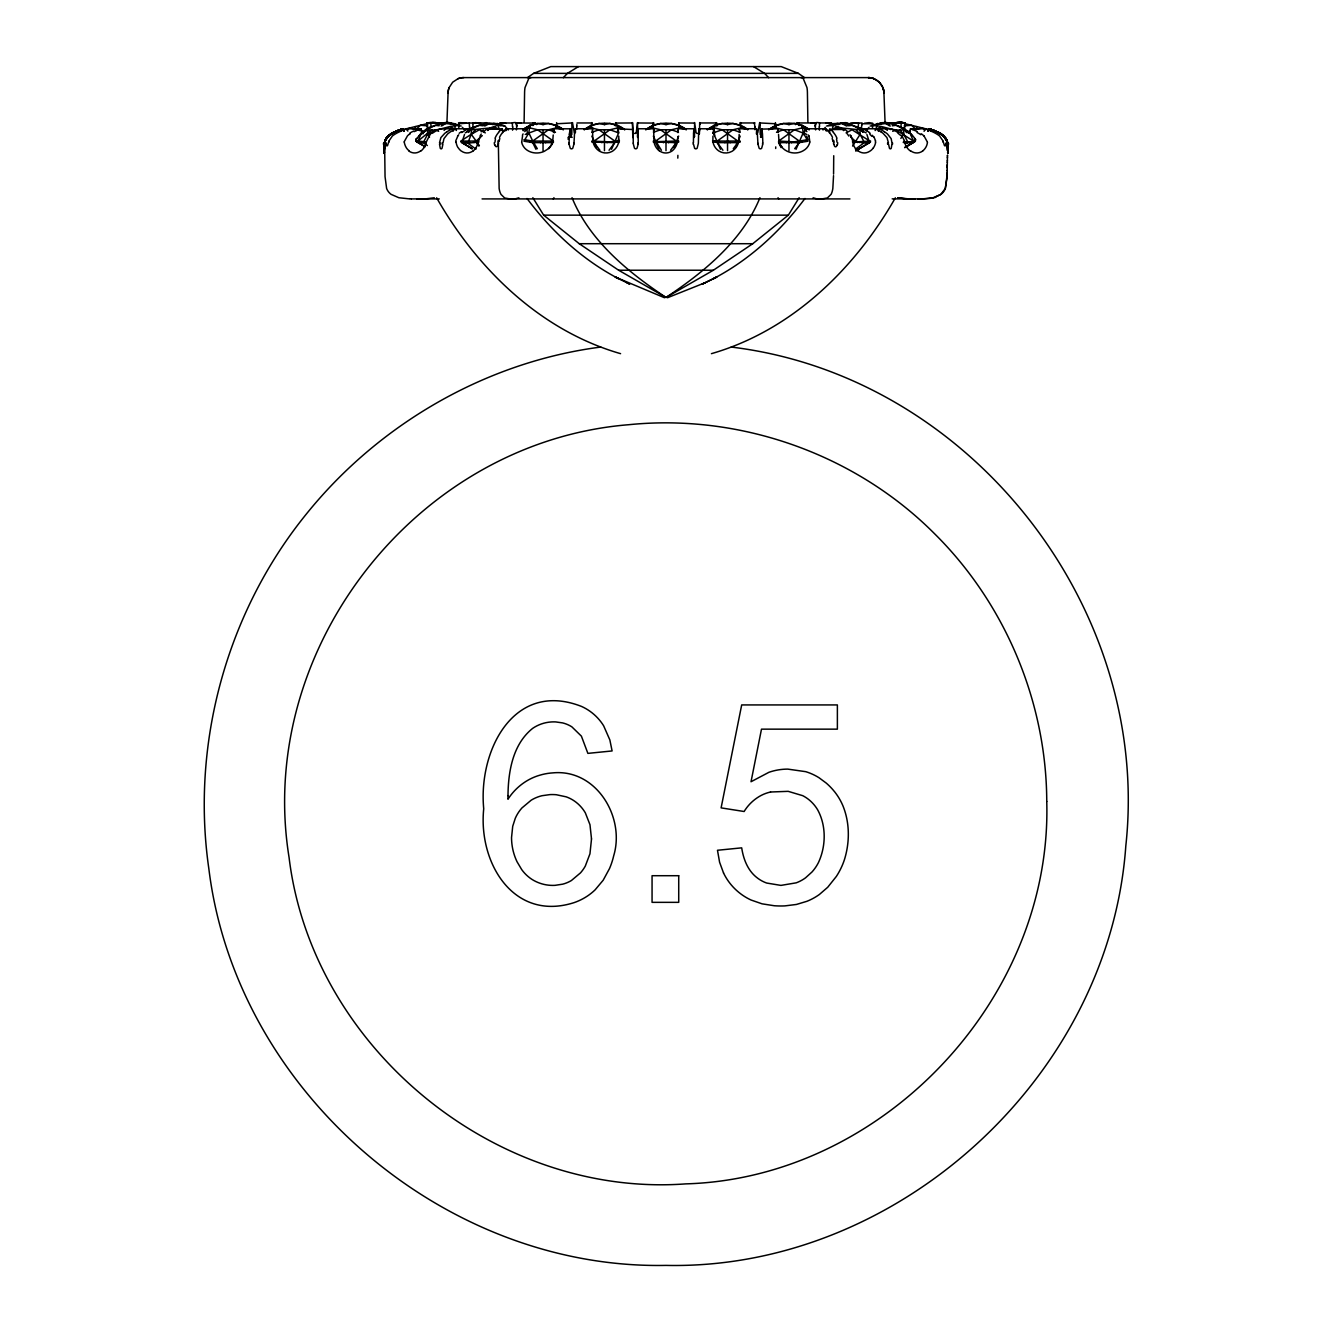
<?xml version="1.0" encoding="UTF-8"?>
<svg xmlns="http://www.w3.org/2000/svg" width="1332" height="1332" viewBox="0 0 1332 1332"><rect width="100%" height="100%" fill="white"/><g stroke="black" fill="none" stroke-linecap="round" stroke-linejoin="round"><path stroke-width="1.5" d="M409.59 198.901L398.867 197.735L391.108 194.355A13.17 12.171 -90 0 1 386.63 188.511L385.048 176.69L384.615 143.906M754.994 126.856L754.295 123.177M384.482 150.583L384.698 142.124A5.378 4.729 -65.5 0 1 384.748 141.392L388.295 136.014A21.096 19.447 89.4 0 1 390.626 134.415A39.028 35.931 89.9 0 1 394.189 132.401L395.737 131.585A46.42 44.855 63.3 0 0 391.491 133.583M512.487 126.856L512.337 123.01L499.983 122.96L500.249 125.558M525.241 134.415L537.562 129.77L553.363 141.059L553.363 142.624L532.717 142.624L523.959 141.225L528.821 132.867L529.82 125.275C540.792 121.978 553.779 122.094 563.153 129.437L556.26 127.905L548.501 129.77L537.562 129.77L529.82 127.905L522.927 129.454L529.82 125.275L528.821 126.024M556.26 127.905L556.26 125.275L557.242 126.024L548.501 123.426L543.04 124.625L537.562 123.426L530.569 125.508M591.242 127.905L591.242 125.275C602.231 121.978 615.201 122.094 624.575 129.437L617.682 127.905L609.939 129.77L599 129.77L591.242 127.905L584.348 129.454L591.242 125.275L590.259 126.024L599 123.426L604.462 124.625L609.939 123.426L616.932 125.508M618.681 126.024L617.682 125.275L618.681 132.867L611.538 149.301M637.595 129.87L637.545 122.611L636.263 132.567M652.78 127.905L652.78 125.275C663.752 121.978 676.739 122.094 686.113 129.437L679.22 127.905L671.461 129.77L660.539 129.77L652.78 127.905L645.887 129.454L652.78 125.275L651.781 126.024M679.22 127.905L679.22 125.275L680.219 126.024M720.462 149.301L713.319 132.867L714.318 125.275C725.291 121.978 738.278 122.094 747.652 129.437L740.759 127.905L733 129.77L722.061 129.77L714.318 127.905L707.425 129.454L714.318 125.275L713.319 126.024M740.759 127.905L740.475 122.661M760.089 125.541L760.222 134.632M775.74 127.905L775.74 125.275C786.712 121.978 799.7 122.094 809.073 129.437L802.18 127.905L794.438 129.77L783.499 129.77L775.74 127.905L768.847 129.454L775.74 125.275A51.732 3.163 83.2 0 1 776.073 126.59M803.179 126.024L802.18 125.275L803.179 132.867L808.041 141.225L799.283 142.624L778.637 142.624L778.637 141.059L794.438 129.77L806.759 134.415M469.513 126.856L469.247 123.01L458.641 123.759M633.233 132.567L632.45 122.577L632.717 134.565M637.995 130.486L637.712 137.479M427.289 126.856L427.156 124.425M439.493 142.89L440.875 137.612L444.771 133.333A43.973 31.002 -89.9 0 1 446.919 131.801M617.648 132.534L617.632 128.771L632.916 129.537M715.883 126.107L716.466 122.611M632.767 134.998L632.966 137.596L632.916 129.637M774.725 125.674L775.457 122.611M885.064 122.361L883.948 93.357A14.702 13.586 -90 0 0 882.85 87.562L879.336 82.218L874.008 78.705A18.282 16.9 -90 0 0 868.198 77.606L463.802 77.606A18.282 16.9 -90 0 0 457.992 78.705L452.664 82.218L449.15 87.562A14.702 13.586 90 0 0 448.052 93.357L446.936 122.361M760.106 123.759L759.69 122.561L757.808 132.567A1.915 1.848 0 0 1 756.643 133.5M795.47 124.625L796.603 122.877A19.664 4.878 89.4 0 1 796.969 122.661L799.034 122.96L799.067 125.558M833.732 155.727L833.566 174.126M384.482 149.234L384.615 144.139M653.513 126.024L653.546 122.611L653.413 125.674M653.696 128.771L653.679 129.937L653.696 128.771L637.995 128.771L637.529 134.582M384.498 148.718L384.515 147.203L384.498 148.235M739.16 134.399L738.844 141.125A5.678 1.998 -76.3 0 1 738.561 142.124A14.119 14.019 -52.2 0 1 732.667 150.899A12.987 12.987 0 0 1 731.851 151.398A12.637 12.637 0 0 1 718.697 150.899A13.62 13.603 0 0 1 713.003 142.124M384.498 148.351L384.532 146.453M509.973 198.918L504.695 198.002L501.065 194.472A13.17 5.045 -90 0 1 499.134 188.511L498.335 142.124A5.644 2.165 -90 0 1 498.418 140.859L498.484 140.31A5.478 1.432 -85.3 0 0 498.318 142.158M677.921 136.48L677.655 141.259A5.678 1.915 -77.6 0 1 677.405 142.124M833.549 175.657L832.833 188.478A13.17 5.045 90 0 1 831.068 194.355L827.388 197.969L821.944 198.918M775.557 127.306L775.69 123.993M947.335 162.454L947.368 160.506M947.418 157.809L947.468 155.211L947.452 156.26M947.368 160.922L947.435 157.326M591.575 125.674L591.724 122.594L591.808 125.941M653.612 132.467L653.679 129.937L653.995 141.259A5.644 2.115 77.5 0 0 654.062 142.141A14.152 14.136 0 0 0 659.423 151.016M761.688 129.204L761.588 132.867A9.907 1.016 89 0 1 760.972 137.363M761.688 129.104L777.838 128.771L777.788 129.637M947.285 164.669L947.268 165.701M947.335 162.021L947.152 170.696M947.252 166.334L947.218 167.799M384.548 145.737L384.532 146.77L384.565 145.155M532.917 125.591L532.95 123.06L534.998 122.644M947.152 170.296L947.069 173.593M404.145 141.841L407.492 135.797A21.096 19.014 86.6 0 1 409.257 134.316M524.109 122.361L524.575 93.357A14.702 5.628 -90 0 1 525.024 87.562L528.687 78.705A18.282 6.993 -90 0 1 531.102 77.606M847.635 125.674L847.701 124.009M756.543 131.319L756.443 133.949M947.085 173.027L947.002 175.491M384.598 144.589L384.565 145.488L384.698 142.124A5.678 5.228 -58.8 0 1 384.781 141.242L386.813 137.479M947.035 174.309L946.969 176.19A109.84 109.84 0 0 1 946.819 179.121L945.27 188.478L940.975 194.289A13.17 12.171 90 0 0 945.37 188.511L946.985 175.657M571.811 134.632L571.928 123.759M592.34 132.368L592.474 128.771L575.341 128.771A95.471 6.66 89.9 0 0 574.941 130.986L574.808 131.718A40.576 2.847 89.9 0 0 574.508 133.933L573.992 143.123M637.512 134.998L637.479 137.113M678.005 132.501L678.071 130.919M762.853 142.907L762.487 134.032A40.576 2.664 89.9 0 0 762.204 131.885M638.244 142.89L638.111 131.269M891.974 144.172L891.241 148.218A1.665 1.182 88.5 0 1 890.692 148.768M384.632 143.473L384.598 144.372M431.102 127.289L430.752 123.01L442.79 123.16M698.617 134.032L698.368 143.14A29.92 29.121 -75.9 0 1 698.168 144.122L697.152 148.202A1.698 1.698 0 0 1 696.253 148.784M829.52 132.234L829.253 131.935A70.879 27.839 -89.9 0 0 828.121 130.769L825.823 128.771L804.811 128.771L804.162 135.031M889.027 125.558L889.243 122.96L901.248 122.96L900.898 127.289M553.213 134.982L552.763 140.659M693.556 133.333L693.423 142.89M775.69 123.759L760.106 122.96M740.659 125.674L741.741 126.024L733 123.426L727.538 124.625L722.061 123.426L715.068 125.508M901.248 122.611C892.673 123.21 909.257 120.23 904.711 126.856M698.734 131.701L698.934 128.771L714.235 128.771L714.601 135.731M777.821 129.104L777.821 128.988A95.171 15.168 -75.8 0 1 778.104 130.836L778.421 132.434M443.007 142.89L443.972 138.628L447.552 134.032A40.443 28.538 89.9 0 1 450.532 131.818L451.981 130.902A95.271 67.216 89.9 0 1 456.01 128.788L467.998 128.771L468.165 129.637M693.706 130.869L693.656 131.652A43.989 1.182 -89.9 0 0 693.556 133.183M699.966 128.721L699.084 132.567M777.572 132.451L777.771 129.803M819.513 126.856L819.48 122.91A47.003 18.432 89.9 0 0 816.549 122.561L815.817 122.777M458.841 128.122L458.674 124.009M815.634 129.92A9.973 4.362 -89.3 0 1 815.351 127.323L815.634 122.96L810.922 123.177M699.4 133.949L699.716 122.577L699.966 124.409M847.718 123.759L858.524 122.96L850.665 123.21M831.251 125.541L831.518 122.96L827.139 122.711A19.414 9.557 90 0 0 826.556 122.86L825.723 123.243M762.786 144.189L761.654 148.235A1.698 1.698 0 0 1 760.738 148.801M904.744 125.591C907.708 120.146 892.274 123.376 899.966 122.561M442.907 144.172L442.024 148.218A1.665 1.165 -88.5 0 1 441.441 148.784M638.161 144.172L637.029 148.218A1.682 1.682 0 0 1 634.482 148.218L633.366 144.139A29.87 29.321 73.7 0 1 633.166 143.14M573.925 144.106L572.777 148.185A1.698 1.698 0 0 1 571.878 148.784M653.429 123.093L637.612 122.96M712.953 136.13L712.87 141.392A5.361 2.464 77.2 0 0 712.92 142.141M862.037 123.759L872.676 123.759M553.413 132.484L553.629 130.902M809.806 141.825L808.99 135.797M569.497 133.333L569.047 142.907M858.507 123.06L858.258 126.856M904.811 124.659A22.461 22.428 85.2 0 1 904.944 123.759A22.494 22.494 0 0 0 904.828 124.659L904.944 123.759A22.461 22.378 -87.3 0 0 904.844 124.659L904.928 123.859A22.511 22.494 -83.7 0 0 904.828 124.659M872.643 123.993L872.477 128.105M889.726 123.16L888.427 122.844M904.911 123.976L904.811 124.808L904.944 123.759M829.67 129.587L844.971 129.454A92.158 51.165 -62.7 0 1 846.503 130.686L847.652 131.652M825.807 128.888L825.574 130.503M615.168 125.674L615.617 122.727M943.372 142.124L944.405 145.421A1.865 1.315 87.7 0 0 945.154 145.937L946.952 142.124A4.779 4.662 -58.6 0 0 946.919 141.525L943.655 136.114A21.096 19.447 -89.4 0 0 941.374 134.415A39.028 35.931 -89.9 0 0 937.811 132.401L937.845 132.334M384.715 141.858L386.846 137.462L391.891 133.533M678.621 126.024L678.837 123.193M384.732 141.825L387.562 136.696A18.348 18.332 -75 0 1 389.61 134.982L390.609 134.299M569.746 131.585L569.88 130.819A96.503 6.677 -89.9 0 1 570.263 128.821L554.112 128.771L554.179 129.637M388.628 142.124L387.595 145.421A1.865 1.315 -87.7 0 1 386.846 145.937L385.048 142.124A4.779 4.662 58.6 0 1 385.081 141.525L387.928 136.513M901.231 123.06L890.042 123.26M828.387 125.391C838.494 120.946 850.066 124.442 859.972 127.939L860.156 134.299L852.597 146.07M857.525 141.608L852.68 141.125L852.513 142.041L870.662 141.125M857.358 142.524L859.756 141.875M859.639 142.574L861.904 141.858M861.737 142.774L865.467 142.774L865.617 141.858M865.467 142.774L867.199 141.875M867.065 142.574L868.597 141.608M855.793 150.849L869.53 142.657L866.899 134.515M903.296 142.574L912.254 141.608L915.633 139.677C906.742 125.658 887.328 119.98 872.044 125.391M905.394 142.774L907.292 143.14L907.558 141.575L903.812 134.299L899.583 129.787M907.292 143.14L909.273 141.858M909.123 142.774L910.855 141.875M910.722 142.574L912.254 141.608M906.309 146.753L913.186 142.657L913.452 141.075L909.839 132.884L903.462 129.787C891.891 131.868 881.451 123.909 870.196 126.041M904.628 147.552L914.318 141.125M914.152 142.041L914.967 140.909M914.551 138.461L914.851 141.592M915.334 140.426L915.134 139.127M863.169 129.637L863.319 128.771L875.424 128.771A99.217 70.23 -89.9 0 1 878.804 130.519L880.752 131.701M843.972 128.888L843.622 130.553M478.338 141.875L480.419 135.797M863.136 129.82L862.587 132.118M497.968 144.372L497.419 146.07A1.915 1.365 -86.9 0 1 495.288 145.854L494.888 144.705M878.387 131.319L879.037 128.771L891.041 128.771A94.222 73.909 -64.1 0 1 894.671 130.553L897.901 132.501A40.476 31.419 -71.6 0 1 898.301 132.884M694.521 132.617L694.638 122.577L696.053 132.567A1.915 1.798 10.8 0 0 697.219 133.466M837.112 144.705L836.729 145.854A1.915 1.365 86.9 0 1 834.515 146.137L834.032 144.372M904.162 125.874L911.521 125.275L916.116 129.437L916.832 126.59M908.89 133.367L910.505 128.771L924.974 128.771A111.871 102.98 90 0 1 929.853 130.586L930.818 130.986M891.025 128.888L890.808 129.637M384.998 140.576L384.848 141.125A5.678 5.162 -58 0 0 384.665 142.141L384.698 142.124A8.109 7.492 -90 0 1 386.596 137.829L384.815 141.242A5.378 4.645 -66.7 0 0 384.732 142.124A5.794 5.062 -56.8 0 1 385.015 140.709L387.029 137.246M740.309 125.907L740.392 122.561M390.442 134.332A20.962 20.113 87.8 0 0 388.511 135.731L384.815 141.209A5.661 5.062 -60.4 0 0 384.732 142.124A5.644 5.112 -61.9 0 1 384.848 141.275L385.947 138.628L384.698 142.124A8.075 7.459 -90 0 1 386.596 137.845M924.957 128.821L924.624 129.887M940.442 133.983A46.337 44.322 -87.8 0 0 936.313 131.818L933.882 130.586A95.138 91.059 33.2 0 0 928.987 128.738L929.853 129.071M933.882 130.603A98.168 97.636 30.9 0 0 928.97 128.788L928.737 129.321M388.844 141.159L392.341 136.047A21.345 19.547 -87.1 0 1 394.572 134.432A44.222 40.643 -88.8 0 1 401.215 131.085M928.67 129.537L928.004 131.352M928.637 129.637L928.138 131.152M924.708 129.637L924.075 131.335M522.577 135.797L521.728 141.858M384.981 140.609L385.464 139.46M385.331 139.727L384.698 142.124A5.844 5.245 -52.6 0 1 384.898 140.626M887.328 130.403L884.931 127.939L875.807 129.47L877.572 123.426L876.223 124.625L885.297 123.426L890.292 126.041M439.16 125.791L435.298 125.291L427.172 129.454L427.772 127.939C437.679 124.442 449.25 120.946 459.357 125.391M470.812 129.47L471.428 127.939C481.951 124.109 494.255 120.812 504.861 126.041L508.391 129.97M762.087 134.748L762.087 136.93M759.973 197.702C742.357 240.859 703.862 272.194 666 297.452L618.631 270.23L579.237 243.706L543.656 215.151L532.85 197.702M567.981 139.111L570.046 136.63L569.513 134.232L569.913 136.031L567.981 137.546M553.979 197.719L553.23 198.918M425.091 146.753L418.215 142.657L417.948 141.075L421.561 132.884L427.772 127.939L427.572 134.299L423.826 141.575L424.109 143.14L427.389 145.538M472.177 148.801L461.871 142.657L464.502 134.515M673.875 147.619L678.654 136.13M735.414 147.619L740.192 136.13M796.037 149.301L803.179 132.867M385.364 139.644L388.561 135.797M571.928 123.46L572.444 122.611M895.354 197.819C854.861 268.981 791.508 330.619 711.421 353.663M572.027 197.702C589.643 240.859 628.138 272.194 666 297.452L713.369 270.23L752.763 243.706L788.344 215.151L799.15 197.702M524.758 131.652L525.507 130.603M385.897 138.711L387.595 136.663M428.954 136.713L426.906 140.709A5.744 2.031 -73.4 0 0 426.34 142.158M900.848 138.362L903.812 134.299L903.629 127.939L904.245 129.47M457.725 136.33L455.844 140.676A5.744 5.245 48.2 0 0 455.827 142.141M548.767 148.718L552.214 144.156M609.057 150.25L614.785 142.624L619.463 140.892L609.723 141.858L591.758 141.109M670.579 150.25L676.323 142.624L678.721 142.024M733.266 148.718L737.861 142.624L740.242 142.024M794.688 148.718L799.283 142.624M526.207 129.654L526.906 128.771L506.177 128.771L503.879 130.786A70.962 27.872 89.9 0 0 502.73 131.935L502.48 132.234M804.978 198.468C780.602 231.152 749.916 259.557 713.669 278.571L716.683 277.056L702.28 284.132L716.683 277.056M418.947 135.997L421.561 132.884L427.938 129.787C439.51 131.868 449.95 123.909 461.205 126.041M386.58 137.779L388.111 136.18A19.664 19.664 0 0 1 390.476 134.399L391.192 133.933M425.058 146.57L416.034 141.242L415.767 139.677L421.561 132.884M415.767 139.677L416.849 138.461M498.551 132.234L498.817 131.951A70.08 27.489 -90 0 1 499.933 130.786L502.214 128.771L502.847 132.517M822.993 129.97L825.357 127.356M866.649 129.97L869.013 127.356M431.801 129.787L417.948 141.075L415.984 140.426L416.267 139.127M475.457 129.787L471.228 134.299L460.739 141.125M563.336 77.706L567.399 73.377L578.471 66.6M444.072 130.403L446.47 127.939L455.594 129.47L453.829 123.426L455.178 124.625L446.087 123.426L441.092 126.041M487.728 130.403L490.126 127.939L497.652 125.291L504.861 126.041M387.412 136.846L388.178 136.13A19.747 19.63 -83.6 0 1 390.492 134.415A34.532 34.499 -35.4 0 1 393.789 132.467L397.535 130.819A95.688 95.688 0 0 1 403.03 128.771L403.896 131.202M483.782 131.652L484.915 130.653A92.174 51.365 62.8 0 1 486.48 129.42L502.231 128.821M838.261 124.625L841.374 122.86L845.787 122.661A53.946 35.914 -81 0 1 847.785 122.977M388.345 136.114L387.878 136.397A18.881 18.864 -21.1 0 1 390.043 134.699L390.476 134.399A34.099 34.066 -32.2 0 1 393.523 132.651L395.271 131.801A40.46 40.46 0 0 0 391.042 134.016L394.322 132.301M461.605 141.075L476.19 141.075L482.284 135.614M846.636 126.041L841.641 123.426L832.567 124.625L833.915 123.426L832.134 129.454L826.389 131.019M388.361 135.964L389.51 135.048M423.077 132.934L425.79 130.619M466.766 131.652L471.428 127.939L471.228 134.299L467.765 143.14L475.974 149.151M775.74 125.275L774.758 126.024L783.499 123.426L788.96 124.625L794.438 123.426L801.431 125.508M615.7 122.611L616.216 126.107M855.427 149.151L863.636 143.14L863.902 141.575L860.156 134.299L855.927 129.787M461.838 132.501L464.818 130.553A94.222 52.581 -71 0 1 467.998 128.638M858.091 150.849A18.415 13.087 89.2 0 0 869.879 151.165L870.312 150.899A16.284 11.805 86.6 0 0 873.176 148.118M527.389 77.706L533.599 73.377L550.799 66.6L781.201 66.6L798.401 73.377L804.611 77.706M409.29 134.399L410.289 133.749M433.433 132.501L435.914 130.969A90.01 70.563 63.5 0 1 440.293 128.788L452.397 128.771L452.597 129.637A22.444 15.501 89.6 0 0 453.163 131.235M420.629 151.215L421.062 150.899A16.284 11.205 -86.7 0 0 423.792 147.902M876.439 124.625L880.585 122.86A19.064 16.583 89.5 0 1 881.318 122.744L884.748 122.561M523.959 139.644L532.717 141.059L548.501 129.77L555.494 132.234M596.586 147.619L594.155 141.059L609.939 129.77L618.681 132.867M653.279 141.109L655.677 141.059L671.461 129.77L678.471 132.251M737.861 142.624L717.215 142.624L712.537 140.892L717.215 141.059L733 129.77L739.993 132.251M518.881 197.785L515.251 198.868M427.172 129.454L431.535 126.607M472.277 128.505L475.191 126.607M406.726 129.887L409.84 127.905L423.493 131.535M447.086 131.701L449.034 130.536A99.201 69.93 -89.9 0 1 452.397 128.771L452.414 128.821M855.843 150.483L870.495 142.041M522.693 129.77L527.289 126.973M584.115 129.77L588.727 126.973M645.654 129.77L650.249 126.973M707.192 129.77L711.788 126.973M768.614 129.77L773.209 126.973M855.96 150.716L862.953 146.503M904.861 147.552L915.367 141.242L915.5 139.527M391.958 133.483L392.224 133.333A44.089 44.006 -89 0 1 395.271 131.801A40.576 40.476 -88.8 0 0 391.042 134.016A40.559 40.493 88.7 0 1 395.271 131.818A43.989 43.973 87.6 0 0 392.224 133.333A43.973 43.973 0 0 1 395.271 131.818A40.46 40.46 -86.7 0 0 391.042 134.016M837.512 126.607L832.15 129.454L841.275 127.939L859.806 129.787L866.183 132.884M875.807 129.454L881.168 126.607M484.748 126.041L489.743 123.426L498.834 124.625L497.485 123.426L499.267 129.454L505.011 131.019M846.07 132.884L852.064 129.787L869.796 141.075M892.723 131.335L895.72 129.787L913.452 141.075M472.444 128.621L478.954 125.291L482.817 125.791M465.218 132.884L471.595 129.787L490.126 127.939L499.25 129.47L493.889 126.607M414.102 131.652L416.283 130.653M395.238 131.868L397.252 130.986A95.471 95.238 -89.1 0 1 403.03 128.771L403.996 131.352M402.031 129.121L403.03 128.771A91.692 91.675 86.3 0 0 396.486 131.252L395.388 131.751L397.435 130.869A96.503 96.287 88.9 0 1 403.03 128.771L403.446 130.07M396.52 131.252L395.587 131.652A46.32 44.306 87.8 0 0 391.541 133.983M395.77 131.585L396.636 131.202A92.557 92.358 89.1 0 1 403.03 128.788A95.121 91.059 -33.2 0 0 398.168 130.503L397.069 131.019M397.535 130.819L396.353 131.319L397.519 130.836A95.721 95.688 87.2 0 1 403.03 128.771A90.11 89.694 22.9 0 0 396.087 131.402A90.409 89.927 22.8 0 1 403.047 128.804L403.13 129.104M396.303 131.352L401.365 129.354M705.344 282.617L667.498 297.735M397.369 130.902A91.908 87.812 -35.4 0 1 403.047 128.804A95.221 95.188 27.8 0 0 397.302 130.919L397.119 130.986A94.089 93.623 -34 0 1 403.03 128.754A95.321 95.288 -87.7 0 0 397.319 130.902L398.268 130.519A99.301 99.284 -85.7 0 1 403.03 128.771A99.434 99.234 -88.9 0 0 398.235 130.536L397.236 130.952A107.209 98.685 -89.7 0 1 403.096 128.788A98.168 97.652 -31.2 0 0 398.118 130.603M401.182 130.986L402.147 130.586A111.871 102.98 -90 0 1 407.026 128.788L420.945 128.771L422.943 133.949M522.943 129.437L529.82 126.59M584.365 129.437L591.242 126.59M645.903 129.437L652.78 126.59M707.442 129.437L714.318 126.59M768.864 129.437L775.74 126.59M419.197 129.454L420.979 128.888M778.637 141.059L794.222 141.858L808.041 139.644M402.381 128.988L400.532 129.654A91.359 85.198 23.1 0 0 398.068 130.569M864.418 123.243L869.396 122.577M935.597 197.003L940.725 194.472L933.133 197.735L922.51 198.901M592.007 132.251L599 129.77L614.785 141.059M653.529 132.251L660.539 129.77L676.323 141.059L678.721 141.109M713.319 132.867L722.061 129.77L737.861 141.059L740.242 141.109M776.506 132.234L783.499 129.77L799.283 141.059M854.262 123.21L862.12 122.96M653.529 125.508L660.539 123.426L666 124.625L671.461 123.426L678.471 125.508M512.321 122.96L512.52 122.91A47.003 18.432 -89.9 0 1 515.451 122.561L516.233 122.794M516.366 129.92A9.973 4.362 89.3 0 0 516.649 127.323L516.383 123.06L521.078 123.177M893.572 123.327L897.485 122.627L893.855 123.243A12.804 12.771 9.7 0 1 896.869 122.727M893.772 123.26L897.352 122.627L893.689 123.293L895.254 122.894M893.606 123.31L897.352 122.627M906.592 132.051L910.405 131.019M434.315 197.785L425.574 198.868M898.9 122.561L905.077 122.96A41.875 41.841 17.8 0 0 897.685 122.527L894.072 123.177L896.419 122.727M895.487 122.86L893.972 123.21L897.685 122.611A41.891 41.825 26.3 0 1 905.061 123.027A51.715 51.249 -27.1 0 0 901.248 122.694M916.133 129.454L922.16 127.905L925.274 129.887M460.905 142.041L467.765 143.14L478.887 142.041L476.19 141.075L471.228 134.299L479.337 129.787L485.314 132.884M894.521 123.06L895.454 122.86A20.313 19.63 89.5 0 1 897.202 122.644L893.955 123.21L897.685 122.611M893.889 123.227L897.019 122.661M402.331 129.77L428.005 123.426M894.055 123.177L897.169 122.644M500 123.06L504.545 122.744A19.064 9.407 89.7 0 1 504.961 122.877L505.794 123.243M832.567 124.625L837.778 123.426M876.223 124.625L881.434 123.426M528.821 132.867L532.717 141.059L553.363 141.059M653.346 136.13L655.677 141.059L658.175 141.592L676.323 141.059M717.215 141.059L737.861 141.059M770.512 792.007L788.178 791.341L802.763 795.687A36.214 36.214 0 0 1 811.121 801.631A38.328 38.328 0 0 1 817.615 809.756C826.439 825.79 826.056 846.336 818.364 862.736A43.49 43.49 0 0 1 812.004 871.977L805.527 877.838A37.979 37.979 0 0 1 796.22 882.833L780.935 885.397L766.616 883.033A34.782 34.782 0 0 1 756.26 877.105C747.502 869.946 743.356 858.74 741.691 847.851L717.482 850.266L719.596 862.254L723.542 872.993M469.247 122.96L477.072 123.21M472.843 128.538A10.473 7.459 89.9 0 0 472.943 125.558A22.511 15.551 89.7 0 0 472.793 123.793L475.474 122.611L480.685 123.21M417.948 141.075L425.84 141.858L425.99 142.774L418.215 142.657M600.782 347.053C486.13 361.904 379.104 423.892 306.66 513.653C226.773 611.871 190.709 743.556 208.858 868.814C236.014 1090.342 442.873 1269.779 666 1265.4C897.418 1270.378 1109.623 1076.722 1125.823 845.82C1151.73 607.242 969.779 375.807 731.218 347.053M614.785 142.624L591.758 142.024M676.323 142.624L653.279 142.024M443.589 122.844L442.257 122.96L442.474 125.541M848.584 125.791L852.447 125.291L858.94 128.621M892.24 125.791L896.103 125.291L902.597 128.621M427.256 125.558L427.172 124.675A22.461 22.428 -85.3 0 0 427.056 123.759C434.415 120.929 443.839 124.342 432.134 122.561M430.752 122.96L441.958 123.26M427.172 124.659A22.494 22.494 0 0 0 427.056 123.759L427.056 123.759A22.511 22.494 83.6 0 1 427.172 124.659A22.461 22.378 87.3 0 0 427.039 123.759L434.132 122.594M443.073 122.844L444.405 122.76M427.788 122.86L429.57 122.677M826.539 126.041L833.749 125.291L841.275 127.939L843.672 130.403M443.906 122.76L445.254 122.677M428.754 122.76L433.799 122.577M444.738 122.677L446.087 122.611M429.703 122.677L430.636 122.611A52.098 51.765 41.8 0 0 426.906 122.894M445.587 122.611L446.919 122.577M430.752 122.611L438.145 123.243A15.018 15.002 -11.1 0 0 435.148 122.711M431.335 122.577L433.1 122.561M446.42 122.577L447.752 122.561M922.293 198.901L921.228 198.918M510.905 198.918L515.184 198.868M921.344 198.918L920.062 198.918M903.412 141.875L905.56 141.858M533.599 73.377L798.401 73.377M472.86 123.01L483.533 122.96A49.417 32.867 79.1 0 1 486.563 122.677L493.056 124.625M516.366 123.01L532.95 123.06M571.928 122.96L556.56 123.759M577.006 122.96L591.891 122.96M616.15 123.06L632.517 122.96M678.554 122.96L694.505 123.06M699.583 122.96L715.933 122.96M740.226 122.96L755.028 122.96M799.034 122.96L815.634 122.96M819.68 122.96L831.518 122.96M694.222 137.479L693.905 133.6A15.917 0.882 87.2 0 0 693.889 131.785L693.855 128.771L678.171 128.771L678.254 132.451M425.374 198.868L411.521 198.918M897.685 197.785L908.757 198.868M416.833 198.918L439.26 198.918M482.067 198.918L849.933 198.918M892.174 198.868L915.167 198.918M920.495 198.918L918.78 198.918M543.656 215.151L788.344 215.151M579.237 243.706L752.763 243.706M618.631 270.23L713.369 270.23M816.816 198.868L821.528 198.918M908.357 198.868L909.706 198.884M917.815 198.918L919.213 198.918M411.305 198.918L410.339 198.918M912.803 198.884L909.523 198.868M914.634 198.901L918.014 198.918M912.603 198.884L914.918 198.901M447.252 122.561L448.584 122.561M899.5 122.561L901.364 122.611A52.098 51.748 -41.7 0 1 905.094 122.894M884.248 122.561L885.58 122.577M816.749 198.868L813.119 197.785M906.426 198.868L897.934 197.852M433.416 122.561L438.195 123.26L435.298 122.694M885.081 122.577L886.413 122.611M448.085 122.561L450.016 122.727A19.431 16.916 90 0 1 450.899 122.86L455.061 124.609M434.315 122.611L435.181 122.677A19.68 19.064 87.6 0 1 436.613 122.877L438.145 123.243L434.482 122.611M885.913 122.611L887.262 122.677M427.838 125.874L420.479 125.275L415.884 129.437L415.168 126.59M886.762 122.677L888.094 122.76M435.414 122.711L434.865 122.644A20.313 19.63 -89.5 0 1 436.746 122.894C440.126 123.693 432.167 121.945 438.311 123.293M912.087 142.524L913.186 142.657M868.431 142.524L869.53 142.657M887.595 122.76L888.927 122.844M436.746 122.894L438.395 123.31M493.606 123.426L498.834 124.625M449.95 123.426L455.178 124.625M903.995 123.426L929.669 129.77M438.095 123.227L435.015 122.661L438.111 123.227L437.196 122.994M437.529 123.077L438.428 123.327M620.579 353.663C540.492 330.619 477.139 268.981 436.646 197.819M929.669 129.021L931.284 129.587M930.335 129.237L930.935 129.454A92.075 86.047 -21.4 0 1 934.115 130.736L934.032 130.636M466.883 123.243L460.789 122.661A53.929 39.71 -80.1 0 0 458.524 122.777M910.505 128.771L912.254 129.454M664.502 297.735L615.317 277.056L618.331 278.571C582.084 259.557 551.398 231.152 527.022 198.468M933.399 130.386L933.682 130.503A99.301 99.284 85.7 0 0 928.97 128.771A90.093 89.66 -22.6 0 1 935.913 131.418M931.484 129.637A91.292 85.148 -23 0 1 933.932 130.586L933.799 130.553A99.45 99.234 88.9 0 0 928.97 128.771A91.692 91.675 -86.3 0 1 935.514 131.252L936.546 131.718L934.698 130.919A107.209 98.685 89.7 0 0 928.904 128.788A95.238 95.221 -25.1 0 1 934.681 130.919L934.981 131.036M933.732 130.519L937.345 132.084A37.329 37.196 -62.2 0 1 941.541 134.365L943.639 135.964M933.799 130.553L935.697 131.385L934.581 130.869A95.654 95.654 0 0 0 928.97 128.771A92.607 92.391 -89.1 0 1 935.38 131.202L936.213 131.568M934.281 130.752L934.631 130.886A91.891 87.795 35.3 0 0 928.953 128.804A90.509 90.027 -23.6 0 1 935.83 131.402M802.18 126.59L809.057 129.437M740.759 126.59L747.635 129.437M679.22 126.59L686.097 129.437M617.682 126.59L624.558 129.437M556.26 126.59L563.136 129.437M935.364 131.202L934.465 130.819A95.721 95.688 -87.3 0 0 928.97 128.771A95.321 95.288 87.8 0 1 934.681 130.902L934.465 130.819A96.503 96.27 -88.9 0 0 928.97 128.771A94.106 93.623 34.8 0 1 934.864 130.952M935.514 131.269L936.379 131.652M936.279 131.602L936.313 131.618A46.42 44.838 -63.4 0 1 940.509 133.6M936.629 131.751L937.345 132.084A32.601 32.484 -34 0 1 943.905 136.031L947.185 141.209A5.678 5.162 57.9 0 1 947.335 142.141L947.352 143.123M917.348 131.652L915.167 130.653A92.191 68.049 55.7 0 0 912.254 129.57M615.317 277.056L629.72 284.132L626.656 282.617M947.518 150.766L947.302 142.124A5.378 4.729 65.4 0 0 947.252 141.392L944.122 136.397A18.881 18.864 21.1 0 0 941.957 134.699L941.657 134.465A34.515 34.382 35.8 0 0 938.161 132.567L938.527 132.667A34.133 34.099 33.7 0 1 941.541 134.382L945.387 137.729L947.185 141.259A5.678 5.228 58.9 0 1 947.335 142.141L947.485 146.92M438.661 131.335L435.681 129.787L427.572 134.299L429.57 137.013M938.91 132.867L941.657 134.465A19.664 19.664 0 0 1 943.805 136.097L947.285 141.858M450.233 126.607L455.594 129.454M941.291 134.232L940.958 134.032A40.46 40.46 0 0 0 936.729 131.818A43.973 43.973 0 0 1 939.776 133.333A43.989 43.973 -87.7 0 0 936.729 131.801L936.729 131.801A44.106 44.006 89.1 0 1 939.776 133.333L941.524 134.399A19.747 19.63 83.7 0 1 943.805 136.147L947.218 141.392A5.361 4.645 66.8 0 1 947.268 142.124A5.794 5.062 56.8 0 0 946.969 140.709L944.122 136.397M461.871 142.657L472.127 148.518M468.448 146.503L471.944 148.618M421.278 144.405L416.034 141.242L415.9 139.527M940.775 133.916L940.925 133.999A40.576 40.476 88.8 0 0 936.729 131.818A44.123 44.023 -89.1 0 1 939.776 133.333M753.529 66.6L764.601 73.377L768.664 77.706M804.711 126.973L809.307 129.77M743.273 126.973L747.885 129.77M681.751 126.973L686.346 129.77M620.212 126.973L624.808 129.77M558.791 126.973L563.386 129.77M884.365 131.701L883.066 130.902A95.255 67.383 89.9 0 0 879.037 128.771M867.199 130.969L869.496 132.501M921.228 133.783L922.144 134.399A21.079 18.781 89.6 0 1 923.875 135.881M899.866 126.607L902.78 128.505M856.21 126.607L863.303 131.785M910.672 151.165L910.422 150.982A16.367 11.439 88.4 0 1 907.408 148.118M863.069 130.403L859.972 127.939L860.589 129.47M829.786 128.771L832.067 130.786A69.997 27.456 90 0 1 833.183 131.951L833.449 132.234M905.61 130.619L908.324 132.934M941.558 134.332A20.962 20.113 -87.8 0 1 943.489 135.731L943.938 136.23M943.439 135.797L944.338 136.597A19.897 19.88 41.1 0 0 941.524 134.399A34.532 34.499 34.7 0 0 938.211 132.484M850.632 136.98L855.211 141.075M778.77 198.918L778.021 197.719M923.942 135.797L927.288 141.875M476.19 141.075L479.387 145.604M462.37 127.356L464.735 129.97M909.839 132.884L912.453 135.997M945.52 137.895L946.636 139.644M902.114 136.33L904.445 140.676M947.302 142.274L944.455 136.713A18.348 18.332 74.9 0 0 942.39 134.982M782.084 147.203L778.637 142.624L781.085 147.619M717.215 142.624L722.943 150.25M655.677 141.059L661.421 150.25M594.155 142.624L599.883 150.25M532.717 141.059L537.312 148.718M806.21 130.686L806.876 131.652M694.621 148.218L693.489 144.172M476.473 142.657L478.804 146.07M873.875 136.713L875.49 140.692M946.053 138.628L946.902 140.276M850.998 135.797L853.129 142.124M572.494 122.677L574.292 132.567A1.915 1.798 10.8 0 0 574.758 133.083M946.669 139.727L947.302 142.124A8.075 7.459 -90 0 0 945.404 137.845A8.109 7.492 -90 0 1 947.452 142.241A5.844 5.245 52.7 0 0 947.102 140.643M655.677 142.624L658.924 149.301M532.717 142.624L535.963 149.301M591.808 136.13L594.155 141.059M536.679 124.642L535.514 122.894A20.313 5.195 89.9 0 0 534.998 122.711M716.566 122.727L717.082 125.807M407.842 131.119L407.059 128.888M943.156 141.159L939.659 136.047A21.345 19.547 87.1 0 0 937.428 134.432A44.222 40.643 88.8 0 0 930.785 131.085M468.831 132.451L468.181 129.803M947.019 140.576L947.268 141.825M456.41 130.486L456.027 128.888M487.795 130.436L487.479 128.888M527.422 134.515L526.906 128.888M473.876 141.608L474.025 142.524M469.497 141.858L469.647 142.774M465.767 141.858L465.934 142.774M462.803 141.608L462.97 142.524M426.923 122.96L426.939 123.06A51.698 51.249 27.2 0 1 430.752 122.694M422.111 141.858L422.277 142.774M419.147 141.608L419.314 142.524M417.082 141.125L417.249 142.041M778.937 140.676L778.537 134.399M506.426 130.503L506.193 128.888M762.187 131.585L762.12 131.202A92.607 6.111 89.9 0 0 761.704 128.721M757.109 131.718L756.926 130.536A99.45 6.627 -89.9 0 0 756.609 128.721L739.427 128.771L739.56 132.384A94.106 5.478 85.3 0 1 739.56 130.07M592.873 141.125L592.607 132.051M618.781 136.13L618.831 141.392A5.395 2.331 -77.3 0 1 618.647 142.124A13.653 13.57 -52.8 0 1 612.903 150.899A12.654 12.654 0 0 1 611.888 151.515A12.554 12.554 0 0 1 599.833 151.382A12.954 12.954 0 0 1 599.034 150.899A14.069 14.069 0 0 1 593.073 142.124M757.975 144.122L759.123 148.185A1.698 1.698 0 0 0 760.023 148.784M888.561 144.172L889.443 148.218A1.665 1.182 88.5 0 0 890.026 148.784M569.114 144.189L570.246 148.235A1.698 1.698 0 0 0 571.145 148.801M554.179 129.77L554.412 132.784M888.461 142.89L886.962 137.612L883.066 133.333A43.973 31.119 -89.9 0 0 880.918 131.818M483.616 123.993L483.699 125.658M556.56 123.976L556.693 127.273M947.335 142.874L947.402 144.372M757.908 143.123L757.325 133.333A44.106 2.93 -89.9 0 0 757.125 131.868M633.299 143.14L633 130.519M947.368 143.473L947.435 145.138M947.385 143.906L947.485 147.469M439.51 144.172L440.243 148.218A1.665 1.165 -88.5 0 0 440.775 148.768M575.457 132.501L575.341 128.888M947.402 144.189L947.418 144.672M592.557 130.586L592.607 131.801M947.435 145.205L947.468 146.77M807.891 122.361L807.425 93.357A14.702 5.628 -90 0 0 806.976 87.562L803.313 78.705A18.282 6.993 -90 0 0 800.915 77.606M947.435 145.671L947.502 148.351L947.485 147.119M947.468 146.537L947.485 147.769M833.682 142.141A5.478 1.432 85.3 0 0 833.449 140.359L833.582 140.809A5.711 2.181 90 0 1 833.665 142.124L833.682 142.957M693.905 133.6L693.872 131.718M947.485 147.269L947.518 150.516M694.538 134.599L694.521 133.1M833.715 144.455L833.715 144.389A12.038 8.159 86.4 0 1 833.516 142.807M699 133.949L698.967 130.902M947.502 148.834L947.518 150.1M384.482 152.631L384.482 151.565M891.99 142.89L891.141 138.628L887.512 134.032A40.443 28.605 89.9 0 0 884.515 131.818M806.076 140.393L806.076 141.309M801.681 141.109L801.681 142.008M796.786 141.592L796.786 142.507M791.591 141.841L791.591 142.74M788.96 123.426L788.96 124.625M788.96 129.77L788.96 150.666M786.33 141.841L786.33 142.74M781.135 141.592L781.135 142.507M735.364 141.592L735.364 142.507M730.169 141.841L730.169 142.757M727.538 123.426L727.538 124.625M727.538 129.77L727.538 150.683M724.908 141.841L724.908 142.757M719.713 141.592L719.713 142.507M714.818 141.109L714.818 142.024M673.826 141.592L673.826 142.507M668.631 141.841L668.631 142.757M666 123.426L666 124.625M666 129.77L666 150.683M663.369 141.841L663.369 142.757M658.175 141.592L658.175 142.507M617.182 141.109L617.182 142.024M612.287 141.592L612.287 142.507M607.092 141.841L607.092 142.757M604.462 123.426L604.462 124.625M604.462 129.77L604.462 150.683M601.831 141.841L601.831 142.757M596.636 141.592L596.636 142.507M569.913 134.748L569.913 136.93M568.864 137.263L568.864 138.178M550.865 141.592L550.865 142.507M545.67 141.841L545.67 142.74M543.04 123.426L543.04 124.625M543.04 129.77L543.04 150.666M540.409 141.841L540.409 142.74M535.214 141.592L535.214 142.507M530.319 141.109L530.319 142.008M525.924 140.393L525.924 141.309M723.542 872.993A56.194 56.194 0 0 0 732.883 886.762A59.008 59.008 0 0 0 736.912 890.725A56.56 56.56 0 0 0 751.082 900.032L762.054 903.829L774.275 905.743A88.844 88.844 0 0 0 784.898 905.893L796.403 904.461L806.926 901.298A58.392 58.392 0 0 0 819.446 894.438L827.705 887.279L836.33 876.456A70.929 70.929 0 0 0 844.388 859.789C849.899 842.207 849.866 822.493 842.74 805.361A59.957 59.957 0 0 0 834.881 792.107L832.883 789.71A66.001 66.001 0 0 0 826.256 783.099L819.047 777.755A55.112 55.112 0 0 0 805.76 771.678L787.778 769.113A57.759 57.759 0 0 0 768.964 772.277L751.032 781.734L761.488 729.153L837.378 729.153L837.378 704.928L741.691 704.928L721.112 807.875L744.122 811.504A44.172 44.172 0 0 1 758.99 796.653A37.912 37.912 0 0 1 770.529 792.024M882.85 87.562A14.702 13.586 90 0 1 883.948 93.357A15.751 15.751 0 0 0 868.198 77.606A18.282 16.9 90 0 1 874.008 78.705M457.992 78.705A18.282 16.9 90 0 1 463.802 77.606M448.052 93.357A14.702 13.586 -90 0 1 449.15 87.562M935.58 197.386A52.797 52.797 0 0 1 921.344 198.751M481.168 131.818A46.653 23.393 81.7 0 1 483.399 130.153M480.303 135.448A21.079 9.574 89.8 0 1 481.252 134.066M478.105 142.074A12.088 7.892 -85 0 1 475.774 148.019M475.807 148.085A14.602 10.023 -86.8 0 1 473.276 150.799M473.276 150.782A18.515 12.987 -88.8 0 1 461.471 151.132L461.088 150.932A16.35 11.688 -88.4 0 1 458.308 147.902L457.842 147.402A13.536 9.923 -85.5 0 1 456.06 142.058M457.575 136.097A18.398 13.437 85.8 0 1 458.774 134.782M459.157 133.3A32.601 21.645 -84.3 0 1 461.188 131.818M461.355 132.434A40.476 24.209 -75.7 0 1 461.788 132.134M432.667 132.934A40.493 31.568 69.3 0 1 433.4 132.417M430.02 134.349A30.037 23.143 74.4 0 1 432.484 132.534M428.721 136.347A17.799 12.554 -89.3 0 1 430.253 134.649M426.257 142.024A13.636 8.841 -84.3 0 1 423.743 147.802M420.546 150.966A18.432 12.954 -89.2 0 1 408.791 150.982M408.907 150.633A13.237 9.457 -88.5 0 1 404.245 142.108M409.94 132.967A46.92 41.775 -88.6 0 1 413.886 130.986M416.267 130.519A92.075 67.999 -55.5 0 1 419.18 129.321M397.885 130.736A92.041 86.047 21.5 0 1 401.099 129.504M383.932 146.27A13.17 0.999 -86.1 0 0 384.399 152.298A14.652 1.182 -85.6 0 1 383.849 147.036M390.243 134.032A35.181 35.032 -45.6 0 1 393.806 132.068M393.822 132.567A34.482 34.349 -34.9 0 0 390.492 134.432A21.012 19.963 -86.3 0 0 388.594 135.864M383.849 145.121A14.119 1.349 -85.7 0 0 384.282 153.197A13.653 1.282 -85.9 0 1 383.882 144.788M387.712 136.397A28.089 28.055 -47.3 0 1 393.606 132.667M384.215 153.596A14.219 1.499 -85.7 0 1 383.832 144.389M389.876 135.398A32.284 31.285 -37.6 0 1 394.089 132.967M948.068 146.27A13.17 0.999 86.1 0 1 947.601 152.298L947.518 152.314A14.652 1.182 85.6 0 0 948.151 147.036M938.194 132.068A35.165 35.015 45.5 0 1 941.757 134.032M895.37 122.877A19.664 19.064 -87.6 0 1 896.786 122.677M948.151 145.121A14.119 1.349 85.7 0 1 947.718 153.197A13.653 1.282 85.9 0 0 948.118 144.788M947.152 141.275A5.644 5.112 61.8 0 1 947.268 142.124A5.661 5.062 60.4 0 0 947.119 141.125M938.411 132.667A28.072 28.039 46.7 0 1 944.288 136.397M948.168 144.372A14.219 1.499 85.7 0 1 947.785 153.613M894.155 123.793A12.97 12.155 -35.2 0 1 897.035 123.26M937.911 132.967A32.301 31.302 37.6 0 1 942.124 135.398M941.491 134.449A21.012 19.963 86.3 0 1 943.406 135.864M869.396 122.777A49.417 36.23 78 0 1 872.793 123.26M917.049 132.534A46.653 39.943 76 0 1 920.812 134.715M927.472 142.191A12.088 9.124 84.2 0 1 925.207 148.285A14.602 10.589 86.6 0 1 922.626 150.966M922.66 151.049A18.531 13.203 88.8 0 1 910.805 150.966M906.959 147.569A13.536 9.174 85.8 0 1 904.644 142.224A5.744 1.748 73.4 0 0 904.311 140.759M900.815 135.248A18.398 12.521 86.1 0 1 901.947 136.613M898.101 133.317A32.601 24.259 -83.6 0 1 899.982 134.982M863.336 128.971A90.06 50.033 70.6 0 1 867.199 131.169M869.43 132.85A40.476 23.71 74.2 0 1 870.129 133.383M869.846 134.349A30.02 18.398 77.5 0 1 871.911 136.38M872.277 135.281A17.799 12.604 -89.3 0 1 873.642 137.013M875.457 140.709A5.744 5.145 -52.9 0 1 875.39 142.124M875.673 142.224A13.653 10.34 83.4 0 1 873.193 148.135M858.041 150.999A13.237 9.257 88.5 0 1 852.763 142.274M849.999 134.748A21.112 9.141 88.4 0 1 850.865 136.164M847.119 133.7A46.903 21.312 -89.3 0 1 848.85 136.08M805.477 129.953A92.191 12.038 70.5 0 1 806.36 131.202M806.659 136.13A46.404 10.773 83.2 0 1 807.708 138.545M808.308 134.965A20.962 5.927 89.4 0 1 808.84 136.397M809.856 142.158A13.17 13.104 -48.4 0 1 803.113 150.799A16.733 16.733 0 0 1 796.02 152.93L794.505 152.98A17.816 17.816 0 0 1 787.079 151.199L786.596 150.932A14.552 14.552 0 0 1 779.153 142.174A5.811 2.381 72.9 0 1 778.804 140.626M775.74 146.886A35.148 2.314 -86.3 0 1 775.69 148.485M738.76 129.371A34.532 1.798 85.9 0 1 738.944 129.037M712.77 133.4A19.747 2.148 89.3 0 1 713.07 132.201M713.269 129.82A37.313 2.697 -87.8 0 1 713.652 128.904M713.569 133.017A90.576 3.846 -84.5 0 1 714.135 130.17M677.805 158.125A95.255 0.932 -88.8 0 1 677.888 155.328M677.722 132.434A28.072 0.966 88.1 0 1 677.905 130.27M677.339 142.108A14.202 14.086 -55 0 1 672.127 150.932A11.522 11.522 0 0 1 671.261 151.448A10.573 10.573 0 0 1 666.533 152.964L665.9 152.997A10.656 10.656 0 0 1 660.356 151.448A11.489 11.489 0 0 1 659.507 150.899M693.706 131.019A95.721 2.564 -89.9 0 1 693.855 128.921M617.515 127.239A89.96 3.18 84.9 0 1 617.981 129.52M618.398 138.828A32.617 1.465 86 0 1 618.831 142.84M592.956 142.141A5.661 2.214 76.1 0 1 592.773 141.092M592.59 127.672A98.152 5.012 -84.9 0 1 592.707 129.304M632.916 128.588A99.301 1.665 -89.9 0 1 633 130.303M553.579 130.736A91.875 15.684 75.9 0 1 554.079 128.638M552.181 129.654A32.301 4.862 78.6 0 1 552.98 130.02M552.597 140.726A5.844 2.065 -73.3 0 1 552.28 142.108M552.464 142.141A14.652 14.552 -46.8 0 1 545.038 150.782L544.771 151.082A18.015 18.015 0 0 1 537.212 152.98L535.581 152.964A16.9 16.9 0 0 1 528.354 150.932A13.137 13.137 0 0 1 521.611 142.174M522.427 135.248A21.012 6.56 88.8 0 1 523.076 133.899M523.193 130.769A46.354 13.503 -89.3 0 1 524.625 129.271M525.574 130.32A91.325 12.904 -70.4 0 1 526.29 129.387M556.543 122.661A52.098 3.996 -85.1 0 1 556.793 123.127M573.859 143.123A30.153 29.337 -75.9 0 1 573.792 144.106M568.897 144.206A30.986 30.436 73.7 0 1 568.814 142.907M569.497 133.283A44.123 3.047 -89.9 0 1 569.713 131.751M570.496 130.07A22.394 1.116 89.7 0 1 570.462 128.605M571.012 137.113A10.19 0.849 -89.6 0 1 570.562 130.819M571.162 134.099A16.001 1.565 87.2 0 1 570.928 136.197M572.177 137.363A15.851 1.698 80.9 0 1 571.511 136.647M576.823 124.309A22.461 1.116 89.8 0 1 576.839 125.807M576.773 126.09A10.273 0.882 90 0 1 576.739 129.104M637.995 128.521A91.692 1.482 89.9 0 1 638.111 130.952M638.011 142.89A31.302 30.286 -77.2 0 1 637.928 144.156M636.396 132.634A1.915 1.798 10.8 0 1 635.114 133.483M634.365 133.466A1.915 1.798 10.8 0 1 633.133 132.617M638.195 132.467A15.917 0.899 -80.7 0 1 637.845 133.999M698.784 131.069A95.321 2.631 89.9 0 1 698.934 128.921M698.601 133.799A40.476 1.116 89.9 0 1 698.717 131.635M695.52 148.784A1.698 1.698 0 0 1 694.605 148.252M693.273 144.189A31.235 30.669 73.7 0 1 693.189 142.907M699.217 132.651A1.915 1.798 10.8 0 1 697.951 133.483M694.738 136.364A15.901 1.049 80.8 0 1 694.255 134.682M762.62 142.907A31.019 30.02 -77.2 0 1 762.553 144.172M757.841 144.122A30.137 29.57 73.6 0 1 757.775 143.123M759.889 125.341A22.461 1.931 89.8 0 1 759.906 123.36M761.005 132.467A15.851 0.999 -86.9 0 1 761.022 129.953M761.138 135.231A16.001 1.665 -80.8 0 1 760.489 136.863M756.776 130.436A22.394 1.931 89.7 0 1 756.726 132.268M755.061 129.787A10.04 1.099 -90 0 1 755.011 126.856M892.54 142.907A31.369 26.94 83.7 0 1 892.523 144.222M887.661 144.289A31.369 17.749 86.3 0 1 887.562 142.94M875.357 129.704A22.444 16.184 89.5 0 1 875.141 130.553M858.357 128.588A10.073 7.426 89.9 0 1 858.191 126.856M861.737 125.524A22.511 16.234 89.7 0 1 861.887 123.726M862.453 131.435A10.473 7.326 89.9 0 1 861.604 125.508M928.97 128.771A95.471 95.238 89.1 0 1 934.714 130.919M947.984 144.322A30.153 6.777 86.7 0 0 947.934 143.24A29.92 6.677 86.7 0 1 947.968 144.339M946.769 143.923A29.87 5.461 86.9 0 0 946.736 143.024A30.137 5.561 86.8 0 1 946.769 143.889M384.016 144.322A30.153 6.777 -86.7 0 1 384.066 143.24A29.92 6.66 -86.7 0 0 384.032 144.339M392.224 133.333A44.123 44.023 89.1 0 1 395.271 131.801M385.231 143.923A29.87 5.461 -86.9 0 1 385.264 143.024A30.137 5.561 -86.8 0 0 385.231 143.889M469.597 126.856A10.073 6.793 89.9 0 1 469.197 129.887M442.124 142.857A31.352 15.951 -86.2 0 1 442.041 144.056M440.093 144.122A31.385 25.824 -84.6 0 1 440.076 142.874M942.939 141.225A6.127 4.379 76.7 0 1 943.139 142.158M906.592 132.651A9.64 8.791 89.8 0 1 904.445 126.873M814.784 125.957A12.587 3.247 -82.8 0 1 815.783 124.076M833.399 132.551A28.222 11.089 -90 0 1 836.979 138.262M836.529 138.994A7.276 3.064 -87.6 0 1 836.929 142.108M837.711 142.657A11.672 9.124 84.1 0 1 837.428 144.822M832.184 138.428A10.14 2.93 85.5 0 1 832.833 141.192M829.453 132.651A28.771 11.022 89.2 0 1 832.5 137.379M819.463 130.186A9.824 3.646 89.9 0 1 819.163 126.923M829.886 129.803A14.685 6.244 88.8 0 1 829.386 132.75M512.837 126.923A9.824 3.646 -89.9 0 1 512.537 130.186M499.167 141.209A10.156 2.93 -85.5 0 1 499.816 138.445M499.5 137.396A28.821 11.039 -89.2 0 1 502.547 132.667M516.217 124.076A12.587 3.247 82.8 0 1 517.216 125.957M495.021 138.278A28.255 11.106 90 0 1 498.601 132.551M495.054 142.124A7.276 3.064 87.6 0 1 495.454 138.994M494.572 144.838A11.672 9.124 -84.1 0 1 494.289 142.657M498.484 142.824A12.038 8.159 -86.3 0 1 498.251 144.472M427.555 126.873A9.64 8.791 -89.8 0 1 426.923 129.937M388.861 142.158A6.127 4.379 -76.7 0 1 389.061 141.225M507.992 795.587L507.942 799.267C515.218 787.895 526.473 779.12 539.46 775.307A57.859 57.859 0 0 1 553.08 772.86C596.22 768.83 625.374 817.032 613.702 855.76A75.125 75.125 0 0 1 609.523 868.531L603.18 880.219L595.104 889.859A55.994 55.994 0 0 1 585.314 897.385A57.709 57.709 0 0 1 574.142 902.613C513.653 921.994 478.105 862.92 483.716 808.757C478.105 750.399 513.919 679.953 581.551 706.443A50.3 50.3 0 0 1 594.055 714.485A50.133 50.133 0 0 1 603.646 725.807L609.856 739.943L612.104 750.948L587.878 753.379L581.401 736.146L571.861 726.839A31.518 31.518 0 0 0 562.637 722.91L555.744 721.927A40.859 40.859 0 0 0 551.015 721.977A37.046 37.046 0 0 0 532.634 728.388C512.72 744.305 508.241 771.561 507.992 795.587M591.508 838.944L589.959 853.779L585.297 866.1A39.394 39.394 0 0 1 580.452 872.91L571.411 880.519A33.7 33.7 0 0 1 562.72 884.165L555.028 885.347A39.194 39.194 0 0 1 532.001 879.42A38.462 38.462 0 0 1 521.728 869.629L517.049 861.771A56.31 56.31 0 0 1 511.538 837.595L512.72 826.273L515.301 818.248A38.711 38.711 0 0 1 521.928 807.958L531.218 800.166A37.579 37.579 0 0 1 541.974 795.72L549.95 794.605A48.984 48.984 0 0 1 556.343 794.738L566.183 796.836A34.882 34.882 0 0 1 576.257 802.397L577.755 803.646A38.328 38.328 0 0 1 581.918 807.958A37.296 37.296 0 0 1 585.364 812.92L589.976 824.708L591.508 838.944M1046.752 801.464C1052.447 998.517 882.75 1178.221 685.714 1183.882C495.138 1197.884 311.954 1047.102 289.061 857.392C255.294 648.051 417.798 441.625 628.92 424.692C740.309 413.453 855.311 454.212 934.365 533.533C1005.161 603.496 1046.453 701.914 1046.752 801.464M387.346 136.913L388.228 136.08A32.601 32.484 34.3 0 1 394.688 132.151A37.363 37.246 61.8 0 0 390.459 134.365A19.897 19.863 -39.7 0 0 387.812 136.447L387.379 136.88M678.721 875.707L652.064 875.707L652.064 902.347L678.721 902.347L678.721 875.707M427.189 124.808L427.089 123.976L427.189 124.842M946.353 143.873A30.986 5.561 86.9 0 0 946.303 142.79A31.235 5.661 86.9 0 1 946.336 143.839M948.417 144.489A31.302 7.742 86.7 0 0 948.351 143.024A31.019 7.592 86.7 0 1 948.401 144.505M940.958 134.016A40.476 40.46 86.9 0 0 936.729 131.818A40.576 40.493 -88.7 0 1 940.958 134.016M385.697 142.79A30.986 5.561 -86.9 0 0 385.647 143.873A31.235 5.661 -86.9 0 1 385.714 142.757M383.649 143.024A31.302 7.742 -86.7 0 0 383.583 144.489A31.036 7.592 -86.7 0 1 383.666 143.024"/></g></svg>
